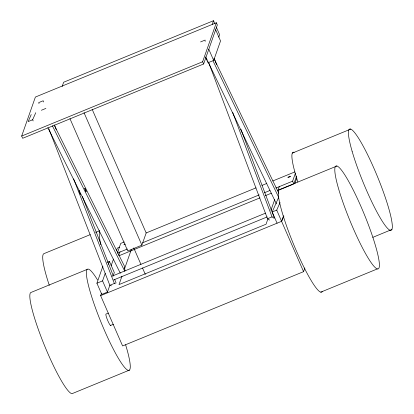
<?xml version="1.0" encoding="UTF-8"?>
<svg xmlns="http://www.w3.org/2000/svg" width="414" height="414" viewBox="0 0 414 414"><rect width="100%" height="100%" fill="white"/><g stroke="black" fill="none" stroke-linecap="round" stroke-linejoin="round"><path stroke-width="0.62" d="M84.704 188.329C88.011 192.965 85.222 192.965 84.88 188.36M21.673 136.061L35.387 97.052L216.351 22.744L217.329 24.985L203.616 63.994L22.651 138.297L21.673 136.061L202.637 61.758L216.351 22.744M62.152 86.5L63.647 82.236L213.515 20.7L214.783 23.614M48.909 128.951L109.834 285.293L107.454 292.072L101.797 294.395L96.912 283.212L102.91 266.145M107.454 292.072L102.568 280.894L105.203 273.4M108.38 264.344L109.425 261.384L107.159 262.316M304.859 267.993L303.576 271.651L122.606 345.954L100.623 295.643L101.482 293.205M111.123 265.772L113.483 259.071M116.479 250.537L117.338 248.095L119.641 247.148M118.735 255.345L120.019 251.691M113.043 276.164L114.305 272.567L109.425 261.384M121.97 276.164L119.009 284.589L266.042 224.217L267.946 218.799M124.505 268.945L131.269 249.709M212.227 24.359L213.515 20.7M69.945 118.642L127.75 250.956L141.888 245.15L146.173 232.958L92.162 109.332M218.763 37.115L219.617 34.678L216.31 27.107M205.458 56.873L208.025 62.757L213.681 60.439L220.538 40.929L215.653 29.751M270.911 210.379L274.715 199.548M279.341 186.388L277.887 190.518L293.241 184.214M296.615 176.048L293.831 183.976L292.61 181.177L295.394 173.254M303.576 271.651L281.592 221.335L283.523 215.849M294.877 183.542L296.807 178.056M31.216 114.6L28.126 121.607L32.654 119.749L35.754 112.712M277.069 223.193L272.205 211.963L278.669 197.292L213.039 60.92M272.205 211.963L276.728 210.105L280.071 202.513M100.623 295.643L281.592 221.335L283.911 216.082M125.049 243.991L123.915 244.772L125.204 244.441M200.567 41.928L205.096 40.07L205.178 41.328M41.374 110.264L45.897 108.406M90.273 234.624L43.837 253.689A55.574 7.83 67.7 0 0 49.287 285.303M95.629 232.425L99.795 230.717M292.305 153.113L350.71 129.106M124.298 241.942L120.728 243.406L117.297 253.161L127.419 249.005M146.173 232.958L256.033 187.852M262.005 185.4L266.782 183.438M272.754 180.985L294.846 171.919M142.747 242.713L259.174 194.906M264.546 192.701L269.923 190.497M275.89 188.044L292.61 181.177M336.882 166.035L280.33 189.255A55.574 7.83 67.7 0 0 293.179 243.328A55.574 7.83 67.7 0 0 322.247 291.611M119.108 255.717L259.956 197.882M265.338 195.672L271.315 193.219M87.163 269.395L30.61 292.615A54.705 7.711 67.7 0 0 45.897 348.904A54.705 7.711 67.7 0 0 72.942 393.3L129.494 370.08M112.013 276.185L265.581 213.132M96.912 283.212L102.568 280.894M113.607 279.978L267.175 216.92M208.615 62.379L267.511 218.732L272.039 216.879L274.063 218.225M115.454 283.828L114.357 283.435L109.834 285.293L111.48 285.883M108.344 313.093L106.077 314.024A6.174 0.869 67.7 0 0 107.583 320.219A6.174 0.869 67.7 0 0 110.771 325.326M110.574 325.456L113.405 324.291M372.828 237.341L391.944 229.47M320.798 292.134L377.351 268.914A55.574 7.83 67.7 0 0 355.15 193.85A55.574 7.83 67.7 0 0 338.843 189.653A55.574 7.83 67.7 0 0 377.351 268.914M267.511 218.732L269.54 220.077M54.239 125.163L124.423 266.14L124.997 270.787M52.366 125.773L124.852 271.372M47.838 127.631L120.324 273.23M213.914 58.4L278.829 193.281M206.213 57.996L207.331 60.32M207.89 61.484L276.438 203.911M208.796 49.256L213.681 60.439M202.637 61.758L203.616 63.994M84.001 112.649L141.888 245.15M133.748 247.934L140.946 264.411M142.488 267.941L145.319 274.415M276.728 210.105L281.592 221.335M32.654 119.749L33.167 120.935M54.498 125.002L56.371 129.805M82.365 196.5L113.27 275.812M114.678 279.419L116.08 283.021M43.641 101.979L43.175 100.773L38.652 102.631L39.014 103.562M73.614 178.884L114.357 283.435M214.302 58.581L216.579 64.615M240.912 129.209L274.342 217.955M232.694 112.437L272.039 216.879M100.825 244.736A55.574 7.83 67.7 0 1 99.769 231.115M125.597 344.758A54.705 7.711 67.7 0 1 121.012 362.504A54.705 7.711 67.7 0 1 89.776 290.395A54.705 7.711 67.7 0 1 97.518 279.936M297.883 182.005A54.72 7.711 67.7 0 1 294.157 152.326M80.647 193.938A2.06 0.29 67.7 0 1 79.7 192.867A2.06 0.29 67.7 0 1 79.24 190.694M287.973 177.28C290.328 177.466 292.268 174.817 287.973 177.28M352.107 151.255A54.72 7.711 67.7 0 0 390.091 230.251A54.72 7.711 67.7 0 0 368.998 157.532A54.72 7.711 67.7 0 0 352.107 151.255"/></g></svg>
